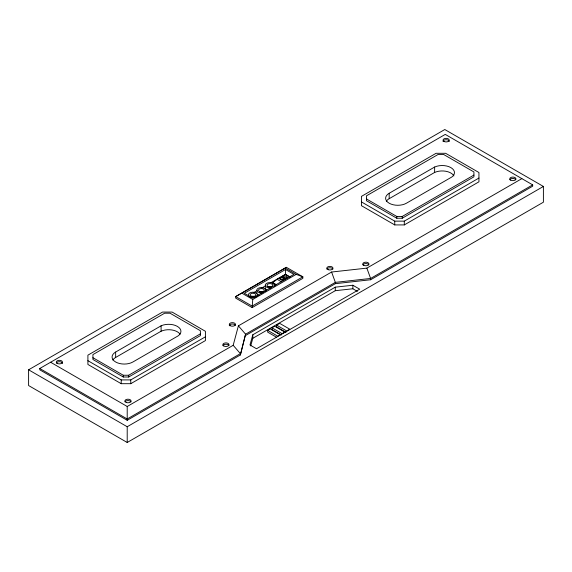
<?xml version="1.0" encoding="UTF-8"?>
<svg xmlns="http://www.w3.org/2000/svg" width="572" height="572" viewBox="0 0 572 572"><rect width="100%" height="100%" fill="white"/><g stroke="black" fill="none" stroke-linecap="round" stroke-linejoin="round"><path stroke-width="0.86" d="M286.393 267.317L235.671 296.596L252.145 306.106L302.86 276.827L296.174 274.374L252.76 299.442L252.145 307.614L235.671 298.105L235.671 296.596L286.393 267.317L302.86 276.827L302.86 278.335L252.145 307.614M50.593 362.248L127.206 406.485L233.19 345.288L238.395 325.84L331.596 272.029L366.859 268.118L521.864 178.628M245.581 335.499L335.349 283.669L370.613 279.758L532.689 186.186L532.689 184.878L445.252 134.399L39.761 368.504L39.761 369.805L127.206 420.291L240.376 354.955L245.581 334.191L238.395 325.84M252.817 334.777L249.971 344.973L256.513 348.756L359.695 289.182L352.86 285.242L335.278 287.165L252.817 334.777L252.817 338.302L250.679 345.953M272.772 283.34L272.772 282.582L277.12 279.315L285.421 274.524L289.725 277.005M28.6 369.805L444.794 129.522L543.4 186.451L543.4 202.195L127.206 442.478L28.6 385.549L28.6 369.805L127.206 426.733L543.4 186.451M389.182 193.272L434.627 167.038A12.277 7.086 0 0 1 450.879 167.603A12.277 7.086 0 0 1 451.859 176.984L406.413 203.224A12.184 7.036 0 0 1 389.182 203.224A12.184 7.036 0 0 1 389.182 193.272L389.182 198.691A12.184 7.036 0 0 0 386.343 201.258M115.644 352.045L161.097 325.811A12.277 7.086 0 0 1 177.349 326.376A12.277 7.086 0 0 1 178.328 335.757L132.883 361.997A12.184 7.036 0 0 1 115.644 361.997A12.184 7.036 0 0 1 115.644 352.045L115.644 357.464A12.184 7.036 0 0 0 112.813 360.031M389.182 198.691L434.627 172.451A12.277 7.086 0 0 1 453.918 175.919M115.644 357.464L161.097 331.224A12.277 7.086 0 0 1 180.058 334.155M285.485 269.505L244.315 293.272L252.76 298.141L293.922 274.374L285.485 269.505L285.485 274.288L270.999 282.654M253.468 292.771L257.278 290.576M261.854 287.93L265.665 285.728M279.672 278.149L281.202 277.27L284.034 278.907L284.034 279.787L282.511 280.673L279.672 279.036L279.672 278.149L282.511 279.787L284.034 278.907M282.632 276.462L284.377 275.454L287.201 277.084L287.201 277.971L285.457 278.979L282.632 277.348L282.632 276.462L285.457 278.092L287.201 277.084M366.459 198.942L396.818 216.473L402.216 216.473L473.916 175.075M92.929 357.714L123.287 375.246L128.686 375.246L200.386 333.848M402.216 218.232L473.916 176.841L473.916 171.957L443.557 154.433L438.159 154.433L366.459 195.824L366.459 200.708L396.818 218.232L402.216 218.232L402.216 216.473M128.686 377.005L200.386 335.614L200.386 330.73L170.027 313.206L164.629 313.206L92.929 354.597L92.929 359.481L123.287 377.005L128.686 377.005L128.686 375.246M361.433 201.909L394.737 221.135L404.297 221.135L478.943 178.042M87.902 360.682L121.207 379.908L130.766 379.908L205.412 336.815M404.297 224.918L478.943 181.817L478.943 172.522L445.638 153.296L436.078 153.296L361.433 196.389L361.433 205.684L394.737 224.918L404.297 224.918L404.297 221.135M130.766 383.69L205.412 340.59L205.412 331.295L172.108 312.062L162.548 312.062L87.902 355.162L87.902 364.457L121.207 383.69L130.766 383.69L130.766 379.908M252.817 338.302L335.278 290.698L352.86 288.767L357.414 291.398M267.653 330.351L270.163 328.907L280.237 334.72L277.727 336.172L267.653 330.351L267.653 332.118L276.29 337.101M272.007 327.842L274.732 326.262L284.813 332.082L282.082 333.655L272.007 327.842L272.007 329.601L281.367 335.006M276.662 325.153L279.715 323.387L289.789 329.207L286.736 330.973L276.662 325.153L276.662 326.919L286.014 332.318M532.689 184.878L370.613 278.457L335.349 282.368L245.581 334.191L240.376 354.955M285.485 268.204L296.174 274.374M285.485 274.288L290.083 276.948M277.12 279.315L281.424 281.796M272.772 282.582L276.355 284.649M273.488 283.755L275.64 284.992M242.07 293.272L252.76 299.442M39.761 368.504L127.206 418.983L240.376 353.646L233.19 345.288M366.859 268.118L370.613 278.457L370.613 279.758M331.596 272.029L335.349 282.368L335.349 283.669M434.627 167.038L434.627 172.451M396.818 216.473L396.818 218.232M394.737 221.135L394.737 224.918M352.86 285.242L352.86 288.767M335.278 287.165L335.278 290.698M285.457 278.092L285.457 278.979M284.377 275.454L284.377 276.34M282.511 279.787L282.511 280.673M161.097 325.811L161.097 331.224M127.206 406.485L127.206 420.291M127.206 426.733L127.206 442.478M123.287 375.246L123.287 377.005M121.207 379.908L121.207 383.69M270.921 287.859A4.626 2.674 0 0 1 265.272 285.385A4.626 2.674 0 0 1 270.477 282.604A4.626 2.674 0 0 1 274.317 286.043M251.594 296.453A2.853 1.644 0 0 1 254.447 296.453M509.866 179.78A3.082 1.78 0 0 1 512.841 178.457A3.082 1.78 0 0 1 515.822 179.78M56.392 363.027A3.082 1.78 0 0 1 59.774 361.718A3.082 1.78 0 0 1 62.455 363.485M443.057 141.52A3.082 1.78 0 0 1 446.139 139.74A3.082 1.78 0 0 1 449.227 141.52M222.958 345.61A3.082 1.78 0 0 1 225.94 344.287A3.082 1.78 0 0 1 228.922 345.61M229.3 325.797A3.082 1.78 0 0 1 231.982 324.031A3.082 1.78 0 0 1 235.364 325.339M326.905 269.097A3.082 1.78 0 0 1 329.88 267.775A3.082 1.78 0 0 1 332.861 269.097M362.877 264.9A3.082 1.78 0 0 1 365.858 263.578A3.082 1.78 0 0 1 368.84 264.9M124.996 401.909A3.082 1.78 0 0 1 127.978 400.593A3.082 1.78 0 0 1 130.959 401.909M259.381 292.085A2.853 1.644 0 0 1 263.413 292.085M268.468 286.851A2.853 1.644 0 0 1 271.321 286.851M266.502 290.097A4.626 2.674 0 0 1 265.472 287.487M262.426 292.828A4.626 2.674 0 0 1 256.771 290.126A4.626 2.674 0 0 1 262.762 287.673A4.626 2.674 0 0 1 265.315 291.648M258.93 295.51A4.626 2.674 0 0 1 257.307 294.494M256.771 293.143A4.626 2.674 0 0 1 256.978 292.456M254.047 297.469A4.626 2.674 0 0 1 248.398 294.759A4.626 2.674 0 0 1 254.39 292.306A4.626 2.674 0 0 1 256.935 296.282M256.17 296.818A4.626 2.674 0 0 1 255.183 297.225M267.882 286.422A2.853 1.644 0 0 0 272.651 285.678A2.853 1.644 0 0 0 269.162 283.662A2.853 1.644 0 0 0 267.882 286.422M126.441 402.531A3.082 1.78 0 0 0 131.067 400.986A3.082 1.78 0 0 0 126.441 399.442A3.082 1.78 0 0 0 126.441 402.531M443.958 141.391A3.082 1.78 0 0 0 449.12 140.598A3.082 1.78 0 0 0 445.338 138.417A3.082 1.78 0 0 0 443.958 141.391M510.66 180.116A3.082 1.78 0 0 0 515.822 179.315A3.082 1.78 0 0 0 512.047 177.134A3.082 1.78 0 0 0 510.66 180.116M57.193 363.356A3.082 1.78 0 0 0 62.355 362.562A3.082 1.78 0 0 0 58.573 360.381A3.082 1.78 0 0 0 57.193 363.356M223.759 345.946A3.082 1.78 0 0 0 228.922 345.145A3.082 1.78 0 0 0 225.139 342.964A3.082 1.78 0 0 0 223.759 345.946M230.201 325.675A3.082 1.78 0 0 0 235.364 324.875A3.082 1.78 0 0 0 231.588 322.694A3.082 1.78 0 0 0 230.201 325.675M328.342 269.712A3.082 1.78 0 0 0 332.968 268.175A3.082 1.78 0 0 0 328.342 266.631A3.082 1.78 0 0 0 328.342 269.712M363.678 265.229A3.082 1.78 0 0 0 368.84 264.436A3.082 1.78 0 0 0 365.058 262.255A3.082 1.78 0 0 0 363.678 265.229M259.381 291.391A2.853 1.644 0 0 0 264.15 290.647A2.853 1.644 0 0 0 260.66 288.631A2.853 1.644 0 0 0 259.381 291.391M251.594 296.289A2.853 1.644 0 0 0 255.877 294.859A2.853 1.644 0 0 0 251.594 293.436A2.853 1.644 0 0 0 251.594 296.289"/></g></svg>
